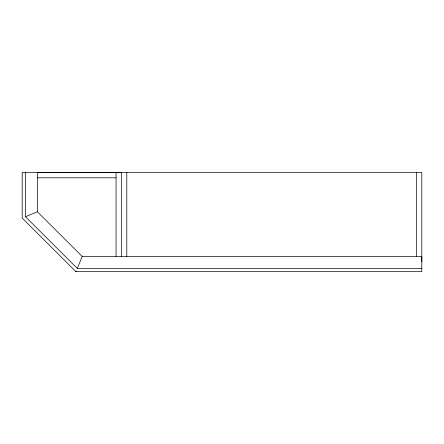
<?xml version="1.0" encoding="UTF-8"?>
<svg xmlns="http://www.w3.org/2000/svg" width="444" height="444" viewBox="0 0 444 444"><rect width="100%" height="100%" fill="white"/><g stroke="black" fill="none" stroke-linecap="round" stroke-linejoin="round"><path stroke-width="0.67" d="M421.8 261.838L421.8 256.477L82.229 256.477L37.396 211.766L37.396 172.444L121.428 172.328M75.946 271.673L421.8 271.673L421.8 172.444L22.2 172.444L22.2 218.076L75.946 271.673L76.14 271.201M25.475 172.444L25.475 216.716L77.3 268.398L82.229 256.477M25.475 216.716L37.396 211.766M37.396 177.805L116.067 177.805M77.3 268.398L421.8 268.398M416.439 172.444L416.439 256.477M126.795 172.444L126.795 256.477M121.428 172.444L121.428 256.477M116.067 172.444L116.067 256.477"/></g></svg>
